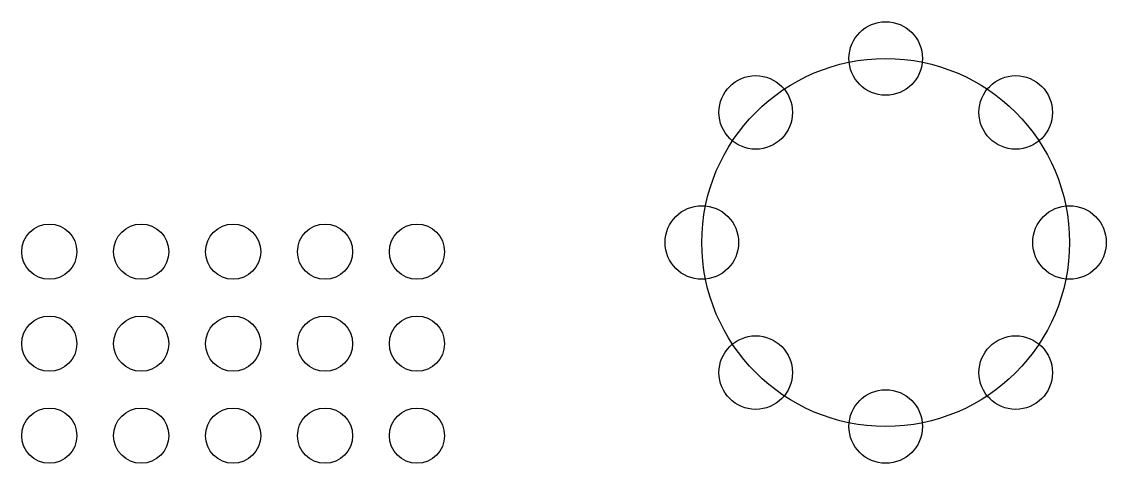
# Model space of a CAD drawing. Header units: millimetres. Extents: x 0 to 590, y 0 to 240.
import ezdxf

# ---------------------------------------------------------------- set-up
doc = ezdxf.new("R2010")
doc.units = ezdxf.units.MM

msp = doc.modelspace()

# ---------------------------------------------------------------- linework, layer by layer
for centre, radius in [((470, 220), 20), ((470, 120), 100), ((399.29, 190.71), 20), ((540.71, 190.71), 20), ((370, 120), 20), ((570, 120), 20), ((15, 115), 15), ((65, 115), 15), ((115, 115), 15), ((165, 115), 15), ((215, 115), 15), ((15, 65), 15), ((65, 65), 15), ((115, 65), 15), ((165, 65), 15), ((215, 65), 15), ((399.29, 49.29), 20), ((540.71, 49.29), 20), ((470, 20), 20), ((15, 15), 15), ((65, 15), 15), ((115, 15), 15), ((165, 15), 15), ((215, 15), 15)]:
    msp.add_circle(centre, radius)

doc.saveas('drawing.dxf')
